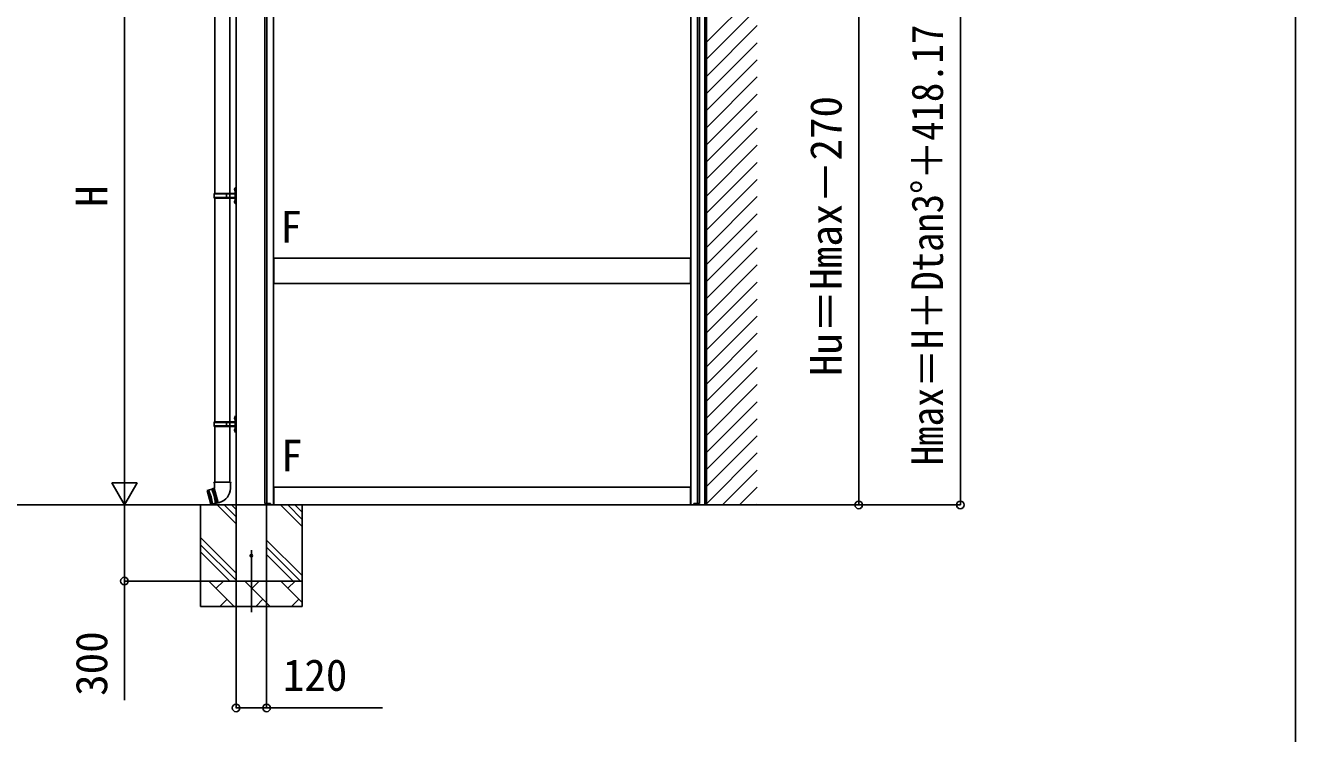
# Model space of a CAD drawing. Units: millimetres, scale not verified. Extents: x -8750 to 8750, y -13002 to 12947.
# Drawn here: x 3747 to 8750, y -9553 to -6762 of the extents above; entities that cross this region are included whole.
import ezdxf
from ezdxf.enums import TextEntityAlignment as Align

# ---------------------------------------------------------------- set-up
doc = ezdxf.new("R2010")
doc.units = ezdxf.units.MM
doc.header["$LTSCALE"] = 70
for name, color, linetype in [('0-2_USER1', 3, 'Continuous'), ('0-3_YKK_12', 2, 'Continuous'), ('0-4_YKK_A1', 4, 'Continuous'), ('0-5_YKK_D', 6, 'Continuous'), ('0-6_YKK_ZWAK', 7, 'Continuous')]:
    doc.layers.add(name, color=color, linetype=linetype)
doc.styles.add('ＭＳ ゴシック', font='')
doc.styles.get('ＭＳ ゴシック').set_extended_font_data('MS Gothic')

msp = doc.modelspace()

# ---------------------------------------------------------------- linework, layer by layer
at = {"layer": '0-3_YKK_12'}
msp.add_line((4637.11, -8829.99), (4637.11, -9074.01), dxfattribs=at)
at = {"layer": '0-4_YKK_A1'}
for p, q in [((6429.61, -8652), (6429.61, -5481.95)), ((6423.61, -8652), (6423.61, -5908.4)), ((6429.61, -8652), (6429.61, -5906.9)), ((4689.61, -6160), (4689.61, -8646)), ((4698.41, -6160), (4698.41, -8646)), ((4724.61, -6160), (4724.61, -8652)), ((6367.61, -6160), (6367.61, -8652)), ((6393.81, -6160), (6393.81, -8646)), ((6402.61, -6160), (6402.61, -8646)), ((4493.26, -6542.62), (4493.26, -7424.62)), ((4552.96, -6542.62), (4552.96, -7424.62)), ((6429.61, -6828.79), (6629.61, -6628.79)), ((6429.61, -6896.14), (6629.61, -6696.14)), ((6429.61, -6963.49), (6629.61, -6763.49)), ((6429.61, -7030.85), (6629.61, -6830.85)), ((6429.61, -7098.2), (6629.61, -6898.2)), ((6429.61, -7165.55), (6629.61, -6965.55)), ((6429.61, -7232.9), (6629.61, -7032.9)), ((6429.61, -7300.25), (6629.61, -7100.25)), ((6429.61, -7367.61), (6629.61, -7167.61)), ((6429.61, -7434.96), (6629.61, -7234.96)), ((6429.61, -7502.31), (6629.61, -7302.31)), ((4575.11, -7401.12), (4573.11, -7403.12)), ((4573.11, -7403.12), (4573.11, -7464.12)), ((4575.11, -7401.12), (4575.11, -7466.12)), ((4575.11, -7401.12), (4577.11, -7401.12)), ((4577.11, -7466.12), (4577.11, -7401.12)), ((6429.61, -7569.66), (6629.61, -7369.66)), ((4490.11, -7426.62), (4491.11, -7424.62)), ((4538.61, -7426.62), (4490.11, -7426.62)), ((4490.11, -7440.62), (4490.11, -7426.62)), ((4538.61, -7440.62), (4490.11, -7440.62)), ((4490.11, -7440.62), (4491.11, -7442.62)), ((4572.61, -7424.62), (4491.11, -7424.62)), ((4491.11, -7442.62), (4572.61, -7442.62)), ((4493.26, -7442.62), (4493.26, -8324.62)), ((4538.61, -7442.62), (4538.61, -7424.62)), ((4539.36, -7424.62), (4541.36, -7426.62)), ((4539.36, -7442.62), (4541.36, -7440.62)), ((4572.61, -7426.62), (4541.36, -7426.62)), ((4572.61, -7440.62), (4541.36, -7440.62)), ((4551.74, -7426.62), (4549.74, -7424.62)), ((4551.74, -7440.62), (4549.74, -7442.62)), ((4551.74, -7440.62), (4551.74, -7426.62)), ((4552.96, -7442.62), (4552.96, -8324.62)), ((4570.81, -7407.48), (4572.86, -7408.47)), ((4572.08, -7405.47), (4572.71, -7405.47)), ((4572.08, -7405.47), (4572.08, -7413.77)), ((4572.08, -7413.77), (4572.71, -7413.77)), ((4572.08, -7453.47), (4572.71, -7453.47)), ((4572.08, -7453.47), (4572.08, -7461.77)), ((4572.71, -7405.47), (4572.71, -7413.77)), ((4572.71, -7405.47), (4573.11, -7405.87)), ((4572.71, -7413.77), (4573.11, -7413.37)), ((4572.71, -7453.47), (4572.71, -7461.77)), ((4572.71, -7453.47), (4573.11, -7453.87)), ((4572.86, -7408.47), (4573.47, -7409.62)), ((4573.11, -7405.87), (4573.11, -7413.37)), ((4573.11, -7407.62), (4573.11, -7411.62)), ((4573.11, -7453.87), (4573.11, -7461.37)), ((6429.61, -7637.01), (6629.61, -7437.01)), ((4570.81, -7455.48), (4572.86, -7456.47)), ((4572.08, -7461.77), (4572.71, -7461.77)), ((4572.71, -7461.77), (4573.11, -7461.37)), ((4572.86, -7456.47), (4573.47, -7457.62)), ((4573.11, -7455.62), (4573.11, -7459.62)), ((4573.11, -7464.12), (4575.11, -7466.12)), ((4577.11, -7466.12), (4575.11, -7466.12)), ((6429.61, -7704.37), (6629.61, -7504.37)), ((6429.61, -7771.72), (6629.61, -7571.72)), ((6429.61, -7839.07), (6629.61, -7639.07)), ((4725.11, -7680), (6367.11, -7680)), ((4725.11, -7780), (4725.11, -7680)), ((6367.11, -7780), (6367.11, -7680)), ((6429.61, -7906.42), (6629.61, -7706.42)), ((4725.11, -7780), (6367.11, -7780)), ((6429.61, -7973.77), (6629.61, -7773.77)), ((6429.61, -8041.13), (6629.61, -7841.13)), ((6429.61, -8108.48), (6629.61, -7908.48)), ((6429.61, -8175.83), (6629.61, -7975.83)), ((6429.61, -8243.18), (6629.61, -8043.18)), ((6429.61, -8310.53), (6629.61, -8110.53)), ((6429.61, -8377.89), (6629.61, -8177.89)), ((6429.61, -8445.24), (6629.61, -8245.24)), ((4575.11, -8301.12), (4573.11, -8303.12)), ((4573.11, -8303.12), (4573.11, -8364.12)), ((4575.11, -8301.12), (4575.11, -8366.12)), ((4575.11, -8301.12), (4577.11, -8301.12)), ((4577.11, -8366.12), (4577.11, -8301.12)), ((4490.11, -8326.62), (4491.11, -8324.62)), ((4538.61, -8326.62), (4490.11, -8326.62)), ((4490.11, -8340.62), (4490.11, -8326.62)), ((4538.61, -8340.62), (4490.11, -8340.62)), ((4490.11, -8340.62), (4491.11, -8342.62)), ((4572.61, -8324.62), (4491.11, -8324.62)), ((4491.11, -8342.62), (4572.61, -8342.62)), ((4493.26, -8342.62), (4493.26, -8562)), ((4538.61, -8342.62), (4538.61, -8324.62)), ((4539.36, -8324.62), (4541.36, -8326.62)), ((4539.36, -8342.62), (4541.36, -8340.62)), ((4572.61, -8326.62), (4541.36, -8326.62)), ((4572.61, -8340.62), (4541.36, -8340.62)), ((4551.74, -8326.62), (4549.74, -8324.62)), ((4551.74, -8340.62), (4549.74, -8342.62)), ((4551.74, -8340.62), (4551.74, -8326.62)), ((4552.96, -8342.62), (4552.96, -8562)), ((4570.81, -8307.48), (4572.86, -8308.47)), ((4572.08, -8305.47), (4572.71, -8305.47)), ((4572.08, -8305.47), (4572.08, -8313.77)), ((4572.08, -8313.77), (4572.71, -8313.77)), ((4572.08, -8353.47), (4572.71, -8353.47)), ((4572.08, -8353.47), (4572.08, -8361.77)), ((4572.71, -8305.47), (4572.71, -8313.77)), ((4572.71, -8305.47), (4573.11, -8305.87)), ((4572.71, -8313.77), (4573.11, -8313.37)), ((4572.71, -8353.47), (4572.71, -8361.77)), ((4572.71, -8353.47), (4573.11, -8353.87)), ((4572.86, -8308.47), (4573.47, -8309.62)), ((4573.11, -8305.87), (4573.11, -8313.37)), ((4573.11, -8307.62), (4573.11, -8311.62)), ((4573.11, -8353.87), (4573.11, -8361.37)), ((6429.61, -8512.59), (6629.61, -8312.59)), ((4570.81, -8355.48), (4572.86, -8356.47)), ((4572.08, -8361.77), (4572.71, -8361.77)), ((4572.71, -8361.77), (4573.11, -8361.37)), ((4572.86, -8356.47), (4573.47, -8357.62)), ((4573.11, -8355.62), (4573.11, -8359.62)), ((4573.11, -8364.12), (4575.11, -8366.12)), ((4577.11, -8366.12), (4575.11, -8366.12)), ((6429.61, -8579.94), (6629.61, -8379.94)), ((6429.61, -8647.29), (6629.61, -8447.29)), ((6492.26, -8652), (6629.61, -8514.64)), ((4462.83, -8595.53), (4463.18, -8594.92)), ((4462.83, -8595.53), (4477.14, -8648.94)), ((4481.05, -8590.13), (4463.18, -8594.92)), ((4477.75, -8649.3), (4463.18, -8594.92)), ((4467.05, -8593.88), (4481.62, -8648.26)), ((4471.43, -8621.85), (4467.05, -8593.88)), ((4468.98, -8593.36), (4483.55, -8647.75)), ((4479.16, -8619.78), (4468.98, -8593.36)), ((4483.69, -8588.39), (4481.05, -8590.13)), ((4483.69, -8588.39), (4485.62, -8587.87)), ((4498.78, -8644.7), (4483.69, -8588.39)), ((4488.59, -8587.33), (4485.62, -8587.87)), ((4485.62, -8587.87), (4500.71, -8644.18)), ((4491.48, -8586.56), (4488.59, -8587.33)), ((4488.59, -8587.33), (4493.17, -8616.03)), ((4491.41, -8562), (4489.71, -8566.5)), ((4491.44, -8567), (4489.71, -8566.5)), ((4491.55, -8585.25), (4491.16, -8585.35)), ((4491.16, -8585.35), (4506.77, -8643.6)), ((4554.81, -8562), (4491.41, -8562)), ((4491.41, -8562), (4491.55, -8585.25)), ((4554.81, -8562), (4554.66, -8587)), ((4725.11, -8582), (6367.11, -8582)), ((4725.11, -8652), (4725.11, -8582)), ((6367.11, -8652), (6367.11, -8582)), ((6559.61, -8652), (6629.61, -8582)), ((7250, -8652), (-7250, -8652)), ((4437.11, -8652), (4437.11, -9052)), ((4471.43, -8621.85), (4481.62, -8648.26)), ((4477.75, -8649.3), (4477.14, -8648.94)), ((4495.62, -8644.51), (4477.75, -8649.3)), ((4479.16, -8619.78), (4483.55, -8647.75)), ((4503.55, -8643.16), (4493.17, -8616.03)), ((4498.78, -8644.7), (4495.62, -8644.51)), ((4498.78, -8644.7), (4500.71, -8644.18)), ((4498.78, -8644.7), (4500.71, -8644.18)), ((4503.55, -8643.16), (4500.71, -8644.18)), ((4577.11, -8727.05), (4502.06, -8652)), ((4506.44, -8642.39), (4503.55, -8643.16)), ((4506.77, -8643.6), (4511.68, -8642.28)), ((4577.11, -8698.77), (4530.35, -8652)), ((4577.11, -8670.48), (4558.63, -8652)), ((4701.31, -8646), (4689.61, -8646)), ((4697.61, -8652), (4697.61, -8646)), ((4724.61, -8652), (4697.61, -8652)), ((4701.31, -8652), (4701.31, -8646)), ((4702.61, -8652), (4702.61, -8646)), ((4712.61, -8646), (4702.61, -8646)), ((4712.61, -8652), (4712.61, -8646)), ((4725.11, -8652), (6367.11, -8652)), ((4837.11, -8737.05), (4752.06, -8652)), ((4837.11, -8708.77), (4780.35, -8652)), ((4837.11, -8680.48), (4808.63, -8652)), ((4837.11, -8652), (4837.11, -9052)), ((6367.61, -8652), (6394.61, -8652)), ((6379.61, -8652), (6379.61, -8646)), ((6379.61, -8646), (6389.61, -8646)), ((6389.61, -8652), (6389.61, -8646)), ((6390.91, -8652), (6390.91, -8646)), ((6390.91, -8646), (6402.61, -8646)), ((6394.61, -8652), (6394.61, -8646)), ((6395.11, -8652), (6395.11, -8646)), ((6429.61, -8652), (6395.11, -8652)), ((6626.96, -8652), (6629.61, -8649.35)), ((4577.11, -8920.48), (4437.11, -8780.48)), ((4837.11, -8930.48), (4697.11, -8790.48)), ((4577.11, -8948.77), (4437.11, -8808.77)), ((4552.06, -8952), (4437.11, -8837.05)), ((4830.35, -8952), (4697.11, -8818.77)), ((4802.06, -8952), (4697.11, -8847.05)), ((4837.11, -8952), (4437.11, -8952)), ((4569.95, -9052), (4469.95, -8952)), ((4498.51, -8980.55), (4527.06, -8952)), ((4697.11, -8952), (4577.11, -8952)), ((4711.38, -9052), (4611.38, -8952)), ((4639.93, -8980.55), (4668.48, -8952)), ((4837.11, -9036.31), (4752.8, -8952)), ((4781.35, -8980.55), (4809.9, -8952)), ((4437.11, -9052), (4837.11, -9052)), ((4541.4, -9023.45), (4512.85, -9052)), ((4682.82, -9023.45), (4654.27, -9052)), ((4824.24, -9023.45), (4795.69, -9052))]:
    msp.add_line(p, q, dxfattribs=at)
for points in [[(4577.11, -8952), (4577.11, -8652), (4577.11, -6149.5)], [(4570.81, -7411.77), (4572.86, -7410.77), (4573.47, -7409.62)], [(4570.81, -7459.77), (4572.86, -7458.77), (4573.47, -7457.62)], [(4570.81, -8311.77), (4572.86, -8310.77), (4573.47, -8309.62)], [(4570.81, -8359.77), (4572.86, -8358.77), (4573.47, -8357.62)], [(4481.05, -8590.13), (4491.24, -8616.54), (4495.62, -8644.51)], [(4554.81, -8562), (4556.31, -8566.5), (4554.78, -8567)], [(4697.11, -8646), (4697.11, -8652), (4697.11, -8952)]]:
    msp.add_lwpolyline(points, dxfattribs=at)
for radius in [5, 4.5]:
    msp.add_circle((4637.11, -8852), radius, dxfattribs=at)
for centre, radius, start, end in [((4576.41, -7409.62), 6, 136.21765, 223.78235), ((4576.41, -7457.62), 6, 136.21765, 223.78235), ((4572.61, -7424.12), 0.5, 270, 0), ((4572.61, -7426.12), 0.5, 270, 0), ((4572.61, -7441.12), 0.5, 0, 90), ((4572.61, -7443.12), 0.5, 0, 90), ((4576.41, -8309.62), 6, 136.21765, 223.78235), ((4576.41, -8357.62), 6, 136.21765, 223.78235), ((4572.61, -8324.12), 0.5, 270, 0), ((4572.61, -8326.12), 0.5, 270, 0), ((4572.61, -8341.12), 0.5, 0, 90), ((4572.61, -8343.12), 0.5, 0, 90), ((4496.67, -8586.26), 58, 285, 359.65623)]:
    msp.add_arc(centre, radius, start, end, dxfattribs=at)
at = {"layer": '0-5_YKK_D'}
for p, q in [((7429.61, -5636.9), (7429.61, -8652)), ((7029.61, -5906.9), (7029.61, -8652)), ((4137.11, -6246), (4137.11, -8552)), ((4137.11, -8652), (4137.11, -8478.79)), ((4137.11, -8652), (4087.11, -8565.4)), ((4187.11, -8565.4), (4087.11, -8565.4)), ((4137.11, -8652), (4187.11, -8565.4)), ((4362.11, -8652), (4136.11, -8652)), ((4362.11, -8652), (4136.11, -8652)), ((7030.61, -8652), (7430.61, -8652)), ((4436.11, -8952), (4136.11, -8952)), ((4577.11, -8953), (4577.11, -9453)), ((4697.11, -8953), (4697.11, -9453))]:
    msp.add_line(p, q, dxfattribs=at)
for points in [[(4137.11, -8652), (4137.11, -8952), (4137.11, -9421.66)], [(4577.11, -9452), (4697.11, -9452), (5153.25, -9452)]]:
    msp.add_lwpolyline(points, dxfattribs=at)
for centre in [(7029.61, -8652), (7429.61, -8652), (4137.11, -8952), (4577.11, -9452), (4697.11, -9452)]:
    msp.add_circle(centre, 15, dxfattribs=at)
at = {"layer": '0-6_YKK_ZWAK'}
msp.add_lwpolyline([(-8750, -13002), (8750, -13002), (8750, 12498)], dxfattribs=at)

# ---------------------------------------------------------------- texts
at = {"layer": '0-2_USER1', "style": 'ＭＳ ゴシック'}
for p in [(4751.57, -7655.77), (4753.79, -8557.39)]:
    msp.add_text('F', height=124.6, dxfattribs=at).set_placement(p, align=Align.BOTTOM_LEFT)
at = {"layer": '0-5_YKK_D', "style": 'ＭＳ ゴシック', "width": 0.9}
msp.add_text('Hmax＝H＋Dtan3°＋418.17', height=124.6, rotation=90, dxfattribs=at).set_placement((7398.64, -8495.37), align=Align.BOTTOM_LEFT)
at = {"layer": '0-5_YKK_D', "style": 'ＭＳ ゴシック'}
for s, p in [('Hu＝Hmax－270', (6999.61, -8143.46)), ('H', (4107.11, -7478.2)), ('300', (4107.11, -9404.22))]:
    msp.add_text(s, height=124.6, rotation=90, dxfattribs=at).set_placement(p, align=Align.BOTTOM_LEFT)
msp.add_text('120', height=124.6, dxfattribs=at).set_placement((4761.03, -9422), align=Align.BOTTOM_LEFT)

doc.saveas('drawing.dxf')
